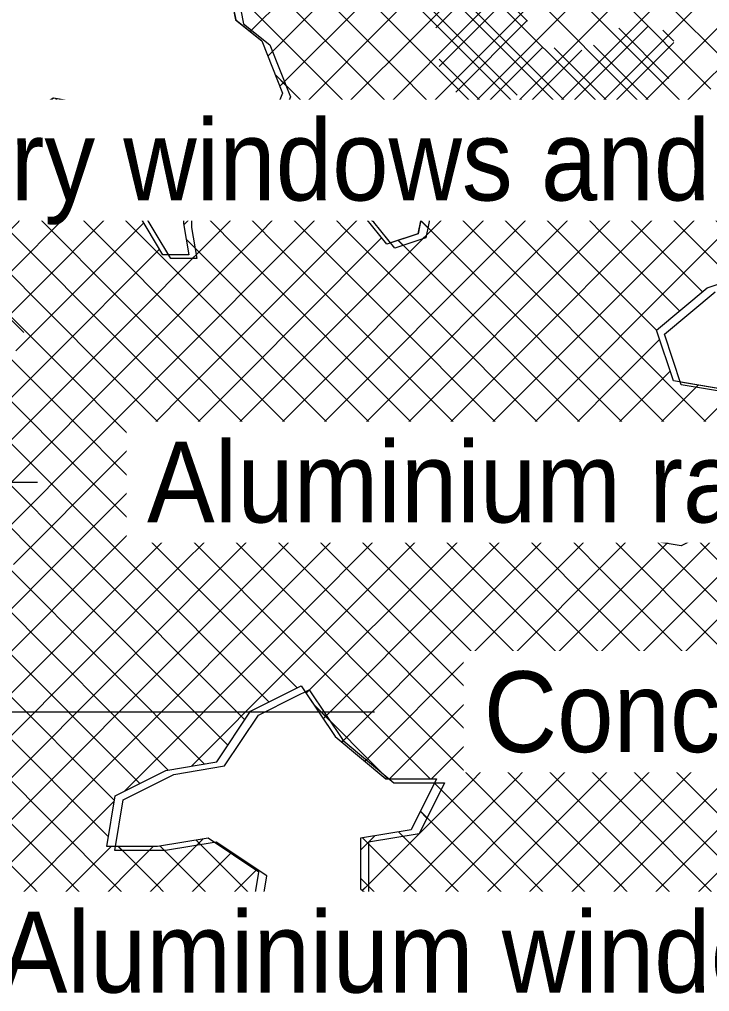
# Model space of a CAD drawing. Header units: millimetres. Extents: x -35517 to 139323, y -3702 to 5999.
# Drawn here: x 135261 to 136543, y 1986 to 3792 of the extents above; entities that cross this region are included whole.
import ezdxf

# ---------------------------------------------------------------- set-up
doc = ezdxf.new("R2010")
doc.units = ezdxf.units.MM
for name, color, linetype, lineweight in [('G-ANNO-TEXT', 231, 'Continuous', 5), ('G-IMPT', 8, 'Continuous', 5), ('L-PLNT', 71, 'Continuous', 5)]:
    doc.layers.add(name, color=color, linetype=linetype, lineweight=lineweight)
doc.styles.add('Arial', font='arial.ttf', dxfattribs={"width": 0.9, "height": 150})

# ---------------------------------------------------------------- blocks, each defined once
blk = doc.blocks.new('SVA_Shades of Green Tree - Australian_Tree_based_on_Leopard_Tree_2901-1101184-GENERAL EAST ELEVATION')
at = {"layer": 'G-IMPT'}
for p, q in [((27755.2, 3642.2), (26937.7, 4461)), ((27826.7, 3649), (27012.3, 4464.7)), ((27683.7, 3635.4), (26889.1, 4431.2)), ((27612.2, 3628.5), (26840.6, 4401.5)), ((27599.9, 3562.4), (26792, 4371.7)), ((27578.8, 3505.2), (26746.3, 4339)), ((27530.4, 3475.2), (26700.6, 4306.3)), ((27609.8, 3650.9), (27012.8, 4248.9)), ((27169.1, 3667.6), (27666.2, 4165.5)), ((28089.9, 3620.6), (27571.4, 4140)), ((27380.1, 3565.2), (27930.7, 4116.7)), ((27178.7, 3598.8), (27680.1, 4101)), ((27114, 3769.2), (27437.5, 4093.3)), ((27233.3, 3575), (27747, 4089.5)), ((27969.7, 3662.6), (27545.4, 4087.6)), ((27146.7, 3723.6), (27487.7, 4065.2)), ((27750.9, 3588), (27268.8, 4070.9)), ((27406.3, 3513), (27969, 4076.6)), ((27898.2, 3655.8), (27489.9, 4064.7)), ((27324, 3587.4), (27790.5, 4054.7)), ((27427.2, 3455.5), (27995.1, 4024.4)), ((27685.2, 3635.5), (28029.3, 3980.2)), ((27628.9, 3788.6), (27458.3, 3959.5)), ((27771.7, 3643.7), (28065.6, 3938.2)), ((27858.2, 3652), (28143.9, 3938.2)), ((27340.1, 3587.4), (27043.9, 3884.1)), ((27458.4, 3776.4), (27581.7, 3899.8)), ((27944.8, 3660.2), (28182.5, 3898.4)), ((27464.7, 3704.2), (27640.5, 3880.3)), ((27495.7, 3656.8), (27628.3, 3789.7)), ((27630.3, 3556.4), (27852.2, 3778.6)), ((27891.6, 3682.3), (27798.7, 3775.5)), ((27113.9, 3769.2), (27116.4, 3771.7)), ((27900.8, 3751.5), (27880.2, 3772.2)), ((27532.4, 3615.1), (27657.6, 3740.5)), ((27676.6, 3524.3), (27900.6, 3748.7)), ((27813.2, 3604.1), (27678.7, 3738.8)), ((27858.1, 3637.5), (27751.7, 3744.1)), ((27146.6, 3723.6), (27155.1, 3732.1)), ((27610.6, 3615.1), (27729.8, 3734.5)), ((27556.2, 3626.1), (27464.7, 3717.8)), ((27180.4, 3668.8), (27160.6, 3688.7)), ((27279.7, 3569.5), (27160.7, 3688.7)), ((27169, 3667.6), (27177.5, 3676.1)), ((27278.5, 3071.3), (27858.2, 3652)), ((27356.8, 3071.3), (27944.8, 3660.2)), ((28173.5, 3301.6), (27826.7, 3649)), ((27981.3, 3572.5), (27898.2, 3655.8)), ((26320.9, 3210), (26754.6, 3644.5)), ((26718.3, 3608.3), (26754.5, 3644.5)), ((26749.9, 3629.4), (26739.6, 3639.8)), ((26796.7, 3582.7), (26739.7, 3639.8)), ((27208.9, 3080), (27771.7, 3643.7)), ((27599.9, 3550.1), (27685.2, 3635.5)), ((27715.3, 3545.3), (27615.6, 3645.1)), ((28009.5, 3309), (27683.7, 3635.4)), ((28130.8, 3265.9), (27755.2, 3642.2)), ((26327, 3137.8), (26801.9, 3613.5)), ((27168.7, 3602.1), (27157.3, 3613.5)), ((27168.8, 3602.1), (27157.4, 3613.5)), ((27435.1, 3071.3), (27981.3, 3618.4)), ((27588.6, 2989.8), (28215.5, 3617.8)), ((27954, 3286.2), (27612.2, 3628.5)), ((27006.8, 3215.4), (26617.8, 3605)), ((26699.3, 3601.7), (26692.6, 3608.4)), ((27049.2, 3251.3), (26692.7, 3608.4)), ((26648.3, 3302.7), (26932.4, 3587.4)), ((26892.5, 3565), (26879.8, 3577.8)), ((26940.6, 3516.9), (26879.9, 3577.8)), ((26925, 3580), (26932.3, 3587.4)), ((26958.1, 3577.8), (26952.6, 3583.3)), ((26974.2, 3561.8), (26952.7, 3583.3)), ((27616, 3566.3), (27604.4, 3577.9)), ((26952, 3191.9), (26576, 3568.4)), ((27380, 3565.2), (27383.7, 3568.9)), ((27911.3, 3250.5), (27599.9, 3562.4)), ((26940.2, 3516.7), (26966.8, 3543.3)), ((27491.2, 3049.1), (27981.3, 3540)), ((27516.6, 3466.6), (27599.9, 3550.1)), ((26311.5, 3043.8), (26800.8, 3533.9)), ((26897.2, 3168.4), (26534.3, 3531.8)), ((26840.4, 3495.3), (26880.8, 3535.8)), ((26867.3, 3511.8), (26855.3, 3523.9)), ((26903.1, 3476.1), (26855.4, 3523.9)), ((27406.1, 3513), (27421, 3527.8)), ((27421, 3506.2), (27406.1, 3521.1)), ((27482, 3445.2), (27406.3, 3521.1)), ((27168, 3509.7), (27177.2, 3518.9)), ((27168.1, 3509.7), (27177.3, 3518.9)), ((27185.5, 3506.8), (27173.5, 3518.9)), ((27222.4, 3470), (27173.6, 3518.9)), ((27868.6, 3214.9), (27578.8, 3505.2)), ((26842.3, 3144.8), (26496.9, 3490.9)), ((26912, 3174.7), (27222.4, 3485.7)), ((27539.9, 3019.4), (28019.7, 3500.1)), ((26664.8, 3240.9), (26905.5, 3481.9)), ((27153.4, 3460.6), (27143.5, 3470.5)), ((27258.3, 3355.6), (27143.6, 3470.5)), ((27997.9, 3006.9), (27530.4, 3475.2)), ((26799.7, 3140.6), (27114.2, 3455.8)), ((26990.6, 3410.4), (27040.8, 3460.6)), ((27004.9, 3452.4), (26995.9, 3461.5)), ((27132.6, 3324.7), (26996, 3461.5)), ((27034.1, 3454.1), (27040.6, 3460.6)), ((27095.5, 3437.2), (27114.1, 3455.8)), ((27152.9, 3337.6), (27274.2, 3459.2)), ((27155.3, 3104.8), (27516.6, 3466.6)), ((27246, 3446.2), (27237.4, 3454.8)), ((27325.2, 3367), (27237.5, 3454.8)), ((27264.9, 3450), (27274.1, 3459.2)), ((27427.1, 3455.5), (27433.6, 3462.1)), ((27100.4, 3435.2), (27091.3, 3444.3)), ((27191.4, 3344.2), (27091.4, 3444.3)), ((27937, 2989.5), (27482, 3445.2)), ((26678.6, 3176.3), (26916, 3414.1)), ((26990.5, 3410.4), (27004.9, 3424.8)), ((27247.3, 3353.7), (27321.2, 3427.8)), ((27433.5, 3415.2), (27430.4, 3418.4)), ((27433.6, 3415.2), (27430.5, 3418.4)), ((27444, 3404.7), (27433.5, 3415.2)), ((27876.9, 2971.2), (27433.6, 3415.2)), ((27011.2, 3367.7), (26994.9, 3384)), ((27090.9, 3288), (26995, 3384)), ((27341.7, 3369.9), (27358, 3386.2)), ((27398.2, 3372.2), (27388.9, 3381.5)), ((27818.2, 2951.6), (27389.1, 3381.5)), ((27434.2, 3384.2), (27441.4, 3391.4)), ((26739.2, 3158.5), (26945.4, 3365.1)), ((27103.6, 3131.4), (27341.7, 3369.9)), ((27772, 2919.4), (27325.2, 3367)), ((27006.1, 3347.5), (27013.4, 3354.9)), ((27062.6, 3168.7), (27247.3, 3353.7)), ((27477.9, 3057.2), (27191.4, 3344.2)), ((27677.7, 2935.5), (27258.3, 3355.6)), ((27021.6, 3206.1), (27152.9, 3337.6)), ((27385.6, 3071.3), (27132.6, 3324.7)), ((26693.1, 3210.4), (26613.5, 3290.2)), ((27307.3, 3071.3), (27090.9, 3288)), ((27028.8, 2801.2), (26559.6, 3271.1)), ((27229, 3071.3), (27049.2, 3251.3)), ((26755.1, 3153.8), (26664.8, 3244.2)), ((26971.3, 2780.3), (26527, 3225.4)), ((27186.3, 3035.6), (27006.8, 3215.4)), ((26506.9, 2690.5), (27021.6, 3206.1)), ((27637.3, 2960.1), (27874.2, 3197.4)), ((27135, 3008.5), (26952, 3191.9)), ((26441.9, 2703.8), (26912, 3174.7)), ((26674.3, 2779.7), (27062.6, 3168.7)), ((27083.8, 2981.4), (26897.2, 3168.4)), ((26282.5, 2701.1), (26739.2, 3158.5)), ((27042.9, 2865.5), (26755.1, 3153.8)), ((27057, 2929.8), (26842.3, 3144.8)), ((26313.1, 2653.3), (26799.7, 3140.6)), ((26769.3, 2796.5), (27103.6, 3131.4)), ((27686, 2930.5), (27893.8, 3138.6)), ((26879.6, 2793.8), (26560.1, 3113.8)), ((27734.7, 2900.8), (27946.2, 3112.6)), ((27941.8, 3108.4), (27946, 3112.6)), ((26849.4, 2798.3), (27155.3, 3104.8)), ((26388.6, 2101.5), (27356.8, 3071.3)), ((26596.5, 2231.3), (27435.1, 3071.3)), ((27034.5, 2826.8), (27278.5, 3071.3)), ((27140.3, 3011.2), (27208.9, 3080)), ((27237.6, 3062.6), (27229, 3071.3)), ((28221.4, 2155.6), (27307.3, 3071.3)), ((28268.4, 2186.9), (27385.6, 3071.3)), ((27886.4, 2974.4), (27997.3, 3085.4)), ((26794.2, 2800.9), (26530, 3065.6)), ((27676.7, 2622.7), (27237.6, 3062.6)), ((28292.9, 2240.9), (27477.9, 3057.2)), ((27350.1, 2871.5), (27186.3, 3035.6)), ((27250.6, 2808), (27491.2, 3049.1)), ((26727.6, 2789.2), (26494.4, 3022.8)), ((27386.6, 2865.9), (27539.9, 3019.4)), ((27056.4, 2927.2), (27140.3, 3011.2)), ((27302.3, 2841), (27135, 3008.5)), ((27254.4, 2810.5), (27083.8, 2981.4)), ((27434.5, 2835.4), (27588.6, 2989.8)), ((27468.9, 2791.5), (27637.3, 2960.1)), ((26917.6, 2788.2), (27056.4, 2927.2)), ((27206.6, 2780), (27057, 2929.8)), ((27482, 2726.1), (27686, 2930.5)), ((27729.3, 2883.8), (27677.7, 2935.5)), ((27498.5, 2664.3), (27734.7, 2900.8)), ((27478.7, 2742.7), (27350.1, 2871.5)), ((27699.1, 2394.6), (28186.3, 2882.6)), ((27165.1, 2743.1), (27042.9, 2865.5)), ((27173.2, 2652.1), (27386.6, 2865.9)), ((27744.6, 2597.1), (28007.1, 2860)), ((27752.7, 2369.9), (28238.5, 2856.5)), ((27179.7, 2580.2), (27434.5, 2835.4)), ((27515.6, 2627.3), (27302.3, 2841)), ((27523.3, 2610.6), (27763.6, 2851.3)), ((27764.3, 2848.6), (27760.7, 2852.2)), ((28151.6, 2460.8), (27760.8, 2852.2)), ((27761.6, 2849.5), (27763.4, 2851.3)), ((27875.3, 2414.2), (28301.8, 2841.5)), ((27917, 2377.6), (28388.7, 2850.1)), ((27941.7, 2827.8), (27931.8, 2837.7)), ((28203.8, 2565.4), (27932, 2837.7)), ((26985.9, 2778.2), (27034.5, 2826.8)), ((27559.6, 2568.5), (27824.7, 2834.1)), ((27698.3, 2472.2), (28054.1, 2828.7)), ((27705, 2635.8), (27891.8, 2822.9)), ((27820.3, 2829.9), (27824.6, 2834.1)), ((27869.5, 2821.7), (27863.6, 2827.6)), ((28177.7, 2513.1), (27863.7, 2827.6)), ((27887.5, 2818.7), (27891.7, 2822.9)), ((27103.7, 2490.9), (26794.2, 2800.9)), ((27172.8, 2656.9), (27028.8, 2801.2)), ((27166.8, 2724.1), (27250.6, 2808)), ((28103.4, 1960.1), (27254.4, 2810.5)), ((26305.2, 2253.2), (26849.4, 2798.3)), ((26316.3, 2185.9), (26917.6, 2788.2)), ((26628.7, 2655.7), (26769.3, 2796.5)), ((27072.4, 2443.8), (26727.6, 2789.2)), ((27148.7, 2524.2), (26879.6, 2793.8)), ((27218.1, 2540.2), (27468.9, 2791.5)), ((26351.9, 2143.1), (26985.9, 2778.2)), ((27029, 2408.9), (26661.1, 2777.4)), ((27180.5, 2570.8), (26971.3, 2780.3)), ((28028.6, 1956.6), (27206.6, 2780)), ((26961.8, 2397.7), (26601.7, 2758.4)), ((27965.1, 1941.7), (27165.1, 2743.1)), ((27623.2, 2598), (27478.7, 2742.7)), ((26850.5, 2273.9), (26416.6, 2708.6)), ((26627.8, 2184.3), (27166.8, 2724.1)), ((27249.4, 2493.1), (27482, 2726.1)), ((26965.8, 2080), (26392.6, 2654.2)), ((27448.1, 2381.2), (27172.8, 2656.9)), ((27284.1, 2449.4), (27498.5, 2664.3)), ((26908.7, 2372.6), (26629.6, 2652)), ((26879.6, 2358), (27173.2, 2652.1)), ((27450.9, 2381.2), (27705, 2635.8)), ((27569.6, 2573.2), (27515.6, 2627.3)), ((27742.1, 2557.3), (27676.7, 2622.7)), ((26861.7, 2341.1), (26598.6, 2604.7)), ((27326.8, 2413.8), (27523.3, 2610.6)), ((27958.8, 2341), (28224.8, 2607.5)), ((27322.2, 2173.9), (27744.6, 2597.1)), ((27712.1, 2508.9), (27623.2, 2598)), ((27004.7, 2404.8), (27179.7, 2580.2)), ((27200.9, 2550.3), (27180.5, 2570.8)), ((27372.6, 2381.2), (27559.6, 2568.5)), ((27695.8, 2446.8), (27569.6, 2573.2)), ((27217.9, 2540.2), (27224.1, 2546.4)), ((27952.6, 2346.5), (27742.1, 2557.3)), ((27261.7, 2489.3), (27231.9, 2519.2)), ((27369.8, 2381.2), (27232.1, 2519.2)), ((26926, 2041.5), (26473.4, 2494.8)), ((27249.3, 2493.1), (27255.2, 2499.1)), ((27840.6, 2380.1), (27712.1, 2508.9)), ((27364.9, 2138.2), (27698.3, 2472.2)), ((26922.9, 1966.1), (26447, 2442.9)), ((27283.9, 2449.4), (27286.8, 2452.3)), ((27789.6, 2352.8), (27695.8, 2446.8)), ((27326.6, 2413.8), (27329.4, 2416.5)), ((27836.4, 2375.3), (27875.3, 2414.2)), ((27369.6, 2381.2), (27359.6, 2391.3)), ((27407.6, 2102.6), (27699.1, 2394.6)), ((27454, 2070.7), (27752.7, 2369.9)), ((27468.3, 2360.9), (27455.9, 2373.2)), ((27910.7, 1917.9), (27456, 2373.2)), ((27590.9, 2050.9), (27917, 2377.6)), ((27806.3, 2345.1), (27836.4, 2375.3)), ((28045.4, 2175.1), (27840.6, 2380.1)), ((28075, 2067), (27789.6, 2352.8)), ((26603.5, 2081.5), (26861.5, 2339.9)), ((27501, 2039.3), (27806.3, 2345.1)), ((27606.4, 1988.1), (27958.8, 2341)), ((28002, 2296.9), (27952.6, 2346.5)), ((27442.2, 2308.6), (27429.8, 2321)), ((27729.6, 2020.8), (27429.9, 2321)), ((27705.3, 2008.6), (27998, 2301.8)), ((27318.5, 2248.8), (27345.3, 2275.6)), ((27318.7, 2248.8), (27345.4, 2275.6)), ((27397.9, 2274.5), (27389.4, 2283)), ((27593.6, 2078.6), (27389.6, 2283)), ((26732.7, 1975.6), (27026.1, 2269.5)), ((27021.9, 2259), (27013.5, 2267.4)), ((27122, 2158.9), (27013.6, 2267.4)), ((27014.2, 2257.7), (27026, 2269.5)), ((27333.4, 2260.7), (27322.3, 2271.8)), ((27541.4, 2052.4), (27322.4, 2271.8)), ((27748.1, 1973.1), (28033.5, 2259)), ((26638.7, 2038.3), (26855.5, 2255.4)), ((26685.7, 2006.9), (26933.8, 2255.4)), ((26779.7, 1944.2), (27078, 2243.1)), ((26876.2, 2248), (26868.9, 2255.4)), ((27025.2, 2099), (26869, 2255.4)), ((26926.3, 2248), (26933.7, 2255.4)), ((26954.5, 2248), (26946.4, 2256.2)), ((27092.3, 2110.2), (26946.5, 2256.2)), ((27007.4, 2093.9), (27125, 2211.7)), ((27742.7, 1889.3), (28069.1, 2216.2)), ((27333.4, 2182.3), (27318.5, 2197.1)), ((27426.6, 2089), (27318.7, 2197.1)), ((27322, 2173.9), (27333.4, 2185.3)), ((26896.8, 1913.9), (26629.8, 2181.3)), ((27364.7, 2138.2), (27367.5, 2141)), ((26805.2, 1927.2), (26619.4, 2113.3)), ((27103.9, 2112.1), (27116.2, 2124.5)), ((27407.5, 2102.6), (27410.2, 2105.3)), ((27426.5, 2089), (27410.3, 2105.2)), ((27773.9, 1842.1), (28040.2, 2108.8)), ((27453.9, 2070.7), (27455.4, 2072.2)), ((27590.8, 2050.9), (27613.6, 2073.8)), ((27677.4, 1994.7), (27598.5, 2073.7)), ((27611.3, 2060.7), (27603.4, 2068.7)), ((27500.9, 2039.3), (27502.4, 2040.8)), ((26685.6, 2006.9), (26687.1, 2008.4)), ((26826.7, 1912.8), (26926, 2012.3)), ((27591.8, 2001.9), (27578.8, 2014.9)), ((27605.7, 1988.1), (27578.9, 2014.9)), ((27748, 1973.1), (27767.3, 1992.4)), ((27765.9, 1984.3), (27752.1, 1998.1)), ((27879.3, 1870.8), (27752.3, 1998.1))]:
    blk.add_line(p, q, dxfattribs=at)
at = {"layer": 'G-IMPT', "flags": 128}
for points in [[(26423.4, 2082.4), (26486.2, 2176.8), (26580.4, 2255.4), (26643.3, 2161.1), (26596.2, 2066.7), (26690.4, 2003.8), (26784.6, 1940.9)], [(26926, 1972.4), (26926, 2066.7), (27020.2, 2098.2), (27114.5, 2113.9), (27130.2, 2208.2), (27035.9, 2271.2), (26941.7, 2255.4), (26847.5, 2255.4), (26863.2, 2349.8), (26957.4, 2397), (27051.6, 2412.7), (27114.5, 2507), (27208.7, 2554.2), (27271.5, 2459.9), (27365.8, 2381.2), (27460, 2381.2), (27412.9, 2286.9), (27318.7, 2271.2), (27318.7, 2176.8), (27412.9, 2098.2), (27507.1, 2035.3), (27601.4, 2082.4), (27570, 1988.1), (27664.2, 1988.1), (27758.4, 2035.3), (27742.7, 1940.9)], [(27994, 2868.8), (27899.8, 2821.6), (27805.6, 2837.3), (27711.3, 2868.8), (27805.6, 2947.4), (27899.8, 2978.8), (28009.8, 3010.3)], [(27994, 3104.7), (27899.8, 3120.4), (27868.4, 3214.7), (27962.6, 3293.4), (28056.9, 3324.8)], [(27077.3, 3839.3), (27087, 3790.9), (27135.3, 3752.1), (27174, 3655.2), (27154.7, 3606.8), (27212.7, 3587.4), (27261.1, 3558.4), (27309.5, 3587.4), (27357.9, 3587.4), (27406.3, 3539), (27406.3, 3490.5), (27435.3, 3442.1), (27425.6, 3393.7), (27367.6, 3374.3), (27328.8, 3422.7), (27270.8, 3461.5), (27222.4, 3451.8), (27222.4, 3509.9), (27174, 3519.6), (27145, 3471.2), (27087, 3442.1), (27038.6, 3461.5), (26990.2, 3461.5), (26990.2, 3413), (26999.9, 3354.9), (26951.5, 3354.9), (26922.5, 3403.4), (26893.4, 3451.8), (26912.8, 3500.2), (26961.2, 3529.3), (26980.5, 3577.7), (26932.1, 3587.4), (26883.8, 3587.4), (26864.4, 3539), (26835.4, 3490.5), (26796.7, 3539), (26796.7, 3587.4), (26806.4, 3635.9), (26748.3, 3645.5), (26690.3, 3606.8), (26641.9, 3626.2)], [(27054.4, 3943), (27077.2, 3897.4), (27028.8, 3878), (27077.2, 3839.3), (27086.8, 3790.9), (27135.2, 3752.1), (27173.9, 3655.2), (27154.6, 3606.8), (27170.3, 3601.6)], [(26805.3, 3631.1), (26806.2, 3635.9), (26748.2, 3645.5), (26690.1, 3606.8), (26656.6, 3620.2)], [(26979.1, 3574.5), (26980.4, 3577.7), (26932, 3587.4), (26883.6, 3587.4), (26864.3, 3539), (26839.1, 3496.9)], [(27221.7, 3581.9), (27261, 3558.4), (27262.3, 3559.1)], [(27365.1, 3580), (27406.1, 3539), (27406.1, 3490.5), (27435.2, 3442.1), (27425.5, 3393.7), (27374.5, 3376.6)], [(27222.3, 3505.5), (27222.3, 3509.9), (27173.9, 3519.6), (27144.9, 3471.2), (27086.8, 3442.1), (27038.5, 3461.5), (26990.1, 3461.5), (26990.1, 3413), (26999.8, 3354.9), (26961.8, 3354.9)], [(27282.6, 3453.5), (27270.7, 3461.5), (27237.1, 3454.8)], [(27994.8, 3099.6), (27993.9, 3104.7), (27912.8, 3118.2)], [(28006.6, 2860.3), (27993.9, 2868.8), (27899.7, 2821.6), (27805.4, 2837.3), (27728.1, 2863.1)], [(27216, 2543.1), (27271.4, 2459.9), (27365.7, 2381.2), (27371.6, 2381.2)], [(27456.2, 2373.8), (27412.8, 2286.9), (27318.5, 2271.2), (27318.5, 2176.8), (27412.8, 2098.2), (27507, 2035.3), (27509.2, 2036.3)], [(27047.6, 2263.3), (27035.8, 2271.2), (26941.6, 2255.4), (26863.4, 2255.4)], [(26588.8, 2242.7), (26643.1, 2161.1), (26596, 2066.7), (26690.3, 2003.8), (26784.5, 1940.9), (26878.7, 1878), (26879.7, 1879.9)], [(27595.3, 2064.6), (27569.8, 1988.1), (27587.2, 1988.1)], [(27755.6, 2019.1), (27742.6, 1940.9), (27742.6, 1846.5), (27757.5, 1844.4)]]:
    blk.add_lwpolyline(points, dxfattribs=at)
at = {"layer": 'L-PLNT'}
for p, q in [((27092, 3831.9), (27101.7, 3783.5)), ((27101.7, 3783.5), (27150.1, 3744.7)), ((27150.1, 3744.7), (27188.8, 3647.8)), ((27188.8, 3647.8), (27169.4, 3599.4)), ((26763, 3638.1), (26705, 3599.4)), ((26821.1, 3628.5), (26763, 3638.1)), ((26705, 3599.4), (26656.6, 3618.8)), ((26811.4, 3580), (26821.1, 3628.5)), ((27169.4, 3599.4), (27227.5, 3580)), ((26811.4, 3531.6), (26811.4, 3580)), ((26898.5, 3580), (26879.1, 3531.6)), ((26946.9, 3580), (26898.5, 3580)), ((26995.2, 3570.3), (26946.9, 3580)), ((27227.5, 3580), (27275.8, 3551)), ((27275.8, 3551), (27324.2, 3580)), ((27324.2, 3580), (27372.6, 3580)), ((27372.6, 3580), (27421, 3531.6)), ((26975.9, 3521.9), (26995.2, 3570.3)), ((26850.1, 3483.1), (26811.4, 3531.6)), ((26879.1, 3531.6), (26850.1, 3483.1)), ((26927.5, 3492.8), (26975.9, 3521.9)), ((27421, 3531.6), (27421, 3483.1)), ((27188.8, 3512.2), (27159.7, 3463.8)), ((27237.1, 3502.5), (27188.8, 3512.2)), ((26908.2, 3444.4), (26927.5, 3492.8)), ((27237.1, 3444.4), (27237.1, 3502.5)), ((27421, 3483.1), (27450, 3434.7)), ((27053.3, 3454.1), (27004.9, 3454.1)), ((27004.9, 3454.1), (27004.9, 3405.6)), ((27101.7, 3434.7), (27053.3, 3454.1)), ((27159.7, 3463.8), (27101.7, 3434.7)), ((27285.5, 3454.1), (27237.1, 3444.4)), ((27343.6, 3415.3), (27285.5, 3454.1)), ((26937.2, 3396), (26908.2, 3444.4)), ((27450, 3434.7), (27440.3, 3386.3)), ((27382.3, 3366.9), (27343.6, 3415.3)), ((26966.2, 3347.5), (26937.2, 3396)), ((27004.9, 3405.6), (27014.6, 3347.5)), ((27440.3, 3386.3), (27382.3, 3366.9)), ((27014.6, 3347.5), (26966.2, 3347.5)), ((27883.1, 3207.3), (27977.4, 3286)), ((27914.5, 3113), (27883.1, 3207.3)), ((28008.8, 3097.3), (27914.5, 3113)), ((27914.5, 2971.4), (28024.5, 3002.9)), ((27820.3, 2940), (27914.5, 2971.4)), ((27758.1, 2888.1), (27820.3, 2940)), ((27726, 2861.4), (27758.1, 2888.1)), ((27820.3, 2829.9), (27726, 2861.4)), ((28008.8, 2861.4), (27914.5, 2814.2)), ((27914.5, 2814.2), (27820.3, 2829.9)), ((27197.8, 2534), (27223.4, 2546.8)), ((27223.4, 2546.8), (27286.3, 2452.5)), ((27129.2, 2499.7), (27197.8, 2534)), ((27066.4, 2405.3), (27129.2, 2499.7)), ((27286.2, 2452.5), (27286.3, 2452.5)), ((27286.3, 2452.5), (27380.5, 2373.8)), ((26972.1, 2389.6), (27066.4, 2405.3)), ((26877.9, 2342.4), (26972.1, 2389.6)), ((27380.5, 2373.8), (27474.7, 2373.8)), ((27380.5, 2373.8), (27380.5, 2373.8)), ((27474.7, 2373.8), (27427.6, 2279.5)), ((26862.2, 2248), (26877.9, 2342.4)), ((27427.6, 2279.5), (27333.4, 2263.8)), ((27050.7, 2263.8), (26956.4, 2248)), ((27144.9, 2200.9), (27050.7, 2263.8)), ((27333.3, 2263.8), (27333.4, 2263.8)), ((27333.4, 2263.8), (27333.4, 2169.4)), ((26956.4, 2248), (26862.2, 2248)), ((27129.2, 2106.5), (27144.9, 2200.9)), ((27333.3, 2169.4), (27333.4, 2169.4)), ((27333.4, 2169.4), (27427.6, 2090.8)), ((27035, 2090.8), (27129.2, 2106.5)), ((26940.7, 2059.3), (27035, 2090.8)), ((27427.6, 2090.8), (27521.9, 2027.9)), ((26610.9, 2059.3), (26705.1, 1996.4)), ((26940.7, 1965), (26940.7, 2059.3)), ((27521.9, 2027.9), (27616.1, 2075)), ((27616.1, 2075), (27584.7, 1980.7)), ((27678.9, 1980.7), (27773.2, 2027.9)), ((27773.2, 2027.9), (27757.5, 1933.5)), ((26705.1, 1996.4), (26799.4, 1933.5))]:
    blk.add_line(p, q, dxfattribs=at)

msp = doc.modelspace()

# ---------------------------------------------------------------- linework, layer by layer
at = {"layer": 'G-ANNO-TEXT', "color": 7}
for p, q in [((131871.3, 2932.5), (135295.2, 2932.5)), ((129510.5, 2506), (135920.7, 2506))]:
    msp.add_line(p, q, dxfattribs=at)

# ---------------------------------------------------------------- block references
at = {"layer": 'L-PLNT'}
msp.add_blockref('SVA_Shades of Green Tree - Australian_Tree_based_on_Leopard_Tree_2901-1101184-GENERAL EAST ELEVATION', (108576.2, 0), dxfattribs=at)

# ---------------------------------------------------------------- next in the draw order: texts
at = {"layer": 'G-ANNO-TEXT', "color": 7, "char_height": 150, "attachment_point": 1, "style": 'Arial', "bg_fill": 3, "box_fill_scale": 1.25, "bg_fill_color": 256, "bg_fill_true_color": 13158600, "bg_fill_transparency": 0}
for s, insert, width in [('Clerestory windows and Steel columns ', (134542.8, 3605.6), 3910.632), ('Aluminium rainwater goods', (135498.4, 3007.5), 2756.202), ('Concrete ring beam', (136123.9, 2581), 1998.607), ('Aluminium windows and doors', (135224.8, 2134.4), 3088.1)]:
    msp.add_mtext(s, dxfattribs=dict(at, insert=insert, width=width))

doc.saveas('drawing.dxf')
